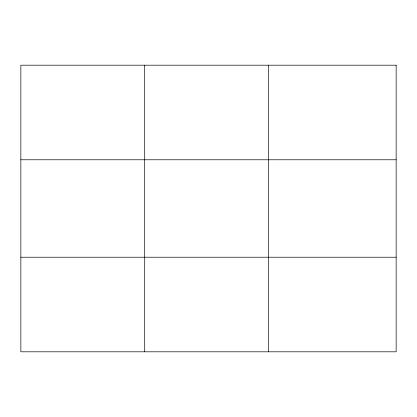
<?xml version="1.0" encoding="UTF-8"?>
<svg xmlns="http://www.w3.org/2000/svg" width="417" height="417" viewBox="0 0 417 417"><rect width="100%" height="100%" fill="white"/><g stroke="black" fill="none" stroke-linecap="round" stroke-linejoin="round"><path stroke-width="0.63" d="M144.699 65.193L144.699 351.807M268.548 65.193L268.548 351.807M20.85 159.774L396.15 159.774M20.85 257.226L396.15 257.226M396.15 65.193L396.15 351.807L20.85 351.807L20.85 65.193L396.15 65.193"/></g></svg>
